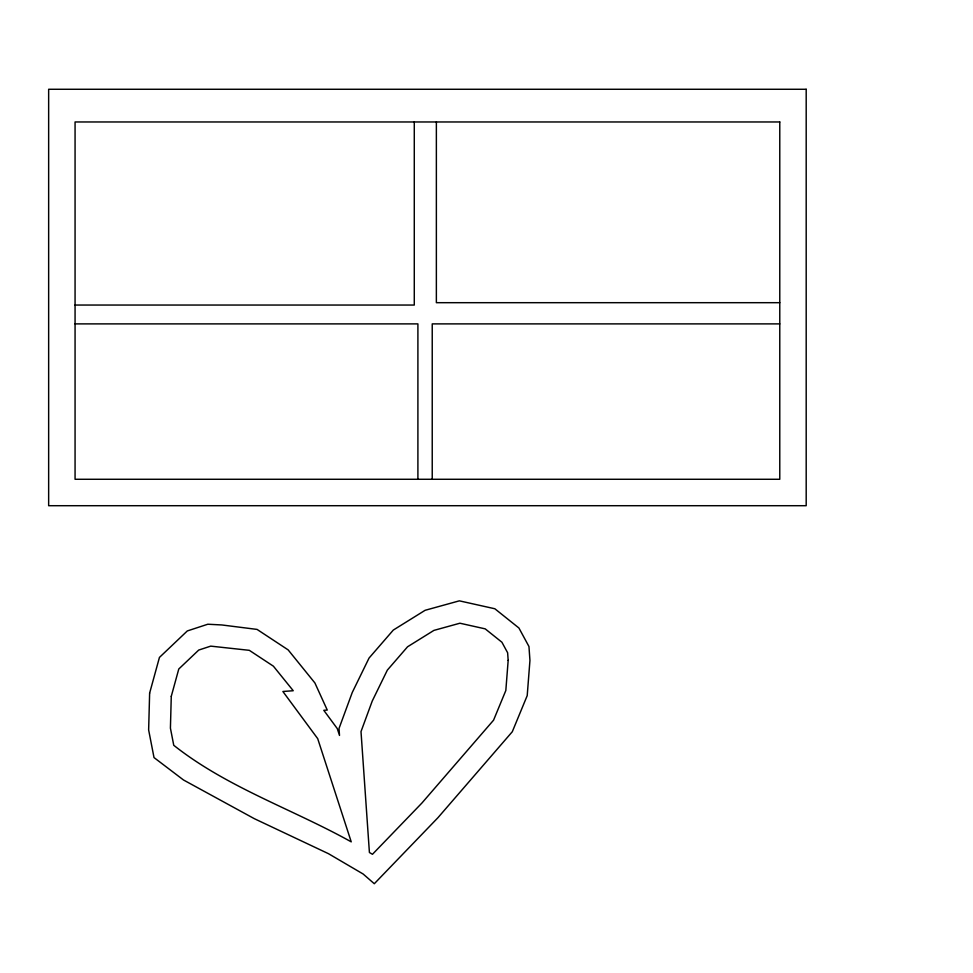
<?xml version="1.0" encoding="UTF-8"?>
<svg xmlns="http://www.w3.org/2000/svg" width="973" height="973" viewBox="0 0 973 973"><rect width="100%" height="100%" fill="white"/><g stroke="black" fill="none" stroke-linecap="round" stroke-linejoin="round"><path stroke-width="1.46" d="M779.774 302.688L436.366 302.688L436.366 121.966M75.067 305.048L414.279 305.048L414.279 121.966M75.067 323.887L417.904 323.887L417.904 479.275M779.774 323.887L432.231 323.887L432.231 479.275M149.635 693.117L148.638 729.945L154.014 757.578L183.496 779.981L254.342 818.682L328.473 853.686L363.124 873.997L374.301 883.727L437.923 817.721L512.297 731.732L527.208 695.634L529.944 660.436L528.959 646.51L518.913 627.999L494.843 608.757L459.353 600.84L425.104 610.302L393.311 630.066L369.059 658.052L352.25 692.496L339.018 728.473L339.504 735.442L337.278 728.595L323.778 710.302L327.256 710.059L314.899 682.949L288.154 649.891L257.054 629.409L221.832 624.958L207.808 624.228L187.315 630.942L159.438 657.432L149.635 693.117M171.272 696.34L170.421 728.145L173.753 745.294C226.904 787.376 292.557 809.135 351.229 841.852L317.709 738.653L282.875 691.487L293.25 690.733L273.389 666.177L249.319 650.329L210.727 646.133L198.735 650.061L178.777 669.01L171.272 696.34M508.174 660.363L505.826 690.514L493.566 720.178L421.881 803.066L372.464 854.294L369.412 852.506L361.007 731.599L372.245 701.034L387.339 670.129L407.565 646.777L433.909 630.395L459.913 623.219L485.199 628.862L501.91 642.229L507.626 652.749L508.174 660.363M806.191 89.273L48.65 89.273L48.65 505.705L806.191 505.705L806.191 89.273M779.774 121.966L75.067 121.966L75.067 479.275L779.774 479.275L779.774 121.966"/></g></svg>
